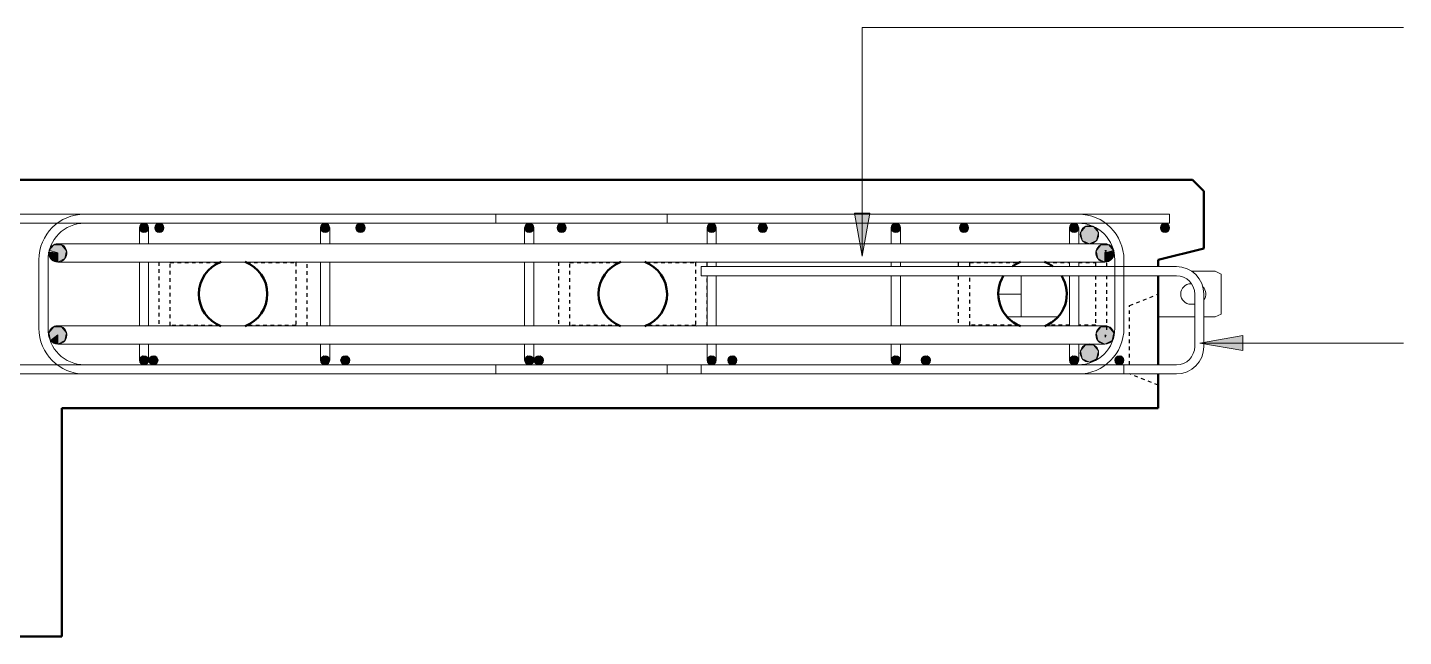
# Model space of a CAD drawing. Header units: millimetres. Extents: x -1228 to 17985, y -2296 to 18684.
# Drawn here: x 11944 to 13148, y 17735 to 18269 of the extents above; entities that cross this region are included whole.
import ezdxf

# ---------------------------------------------------------------- set-up
doc = ezdxf.new("R2010")
doc.units = ezdxf.units.MM
doc.linetypes.add('Dash', pattern=[6.36, 3.18, -3.18])
for name, color, linetype, lineweight in [('A-GENM', 13, 'Continuous', 18), ('A-WALL', 113, 'Continuous', 25), ('A-WALL-HDLN', 110, 'Dash', 25), ('S-RBAR', 171, 'Continuous', 18), ('S-RBAR-IDEN', 171, 'Continuous', 9)]:
    doc.layers.add(name, color=color, linetype=linetype, lineweight=lineweight)

# ---------------------------------------------------------------- blocks, each defined once
blk = doc.blocks.new('RR spread anchor face based - RR-SA-3_0-200-1726827-Elevation Top Copy 2')
at = {"layer": 'A-GENM'}
for p, q in [((2428.8, 18051.4), (2428.8, 18035.4)), ((2428.8, 18051.4), (2428.8, 18035.5)), ((2598.8, 18055.4), (2577.8, 18055.4)), ((2603.8, 18052.9), (2598.8, 18055.4)), ((2603.8, 18017.9), (2603.8, 18052.9)), ((2408.9, 18035.4), (2428.8, 18035.4)), ((2428.8, 18035.4), (2428.8, 18015.4)), ((2428.8, 18035.4), (2428.8, 18015.4)), ((2577.5, 18044.4), (2577.9, 18044.4)), ((2580.8, 18026.4), (2577.5, 18026.4)), ((2428.8, 18015.4), (2417, 18015.4)), ((2428.8, 18015.4), (2460.6, 18015.4)), ((2548.8, 18015.4), (2580.8, 18015.4)), ((2588.8, 18015.4), (2598.8, 18015.4)), ((2598.8, 18015.4), (2603.8, 18017.9))]:
    blk.add_line(p, q, dxfattribs=at)
for centre, start, end in [((2577.5, 18035.4), 90, 270), ((2581.5, 18035.4), 324.8168, 43.7744)]:
    blk.add_arc(centre, 9, start, end, dxfattribs=at)

msp = doc.modelspace()

# ---------------------------------------------------------------- hatches: boundary and pattern name
at = {"layer": 'S-RBAR'}
h = msp.add_hatch(color=256, dxfattribs=at)
edge = h.paths.add_edge_path()
edge.add_arc((12045.7, 18093.4), 4, 0, 360)
for points in [[(12044.5, 18089.6), (12048.9, 18091.1), (12048.9, 18095.8), (12044.5, 18097.2), (12041.7, 18093.4)], [(12057.9, 18089.6), (12062.4, 18091.1), (12062.4, 18095.8), (12057.9, 18097.2), (12055.1, 18093.4)], [(12203.1, 18089.6), (12207.6, 18091.1), (12207.6, 18095.8), (12203.1, 18097.2), (12200.3, 18093.4)], [(12234, 18089.6), (12238.5, 18091.1), (12238.5, 18095.8), (12234, 18097.2), (12231.3, 18093.4)], [(12381.7, 18089.6), (12386.2, 18091.1), (12386.2, 18095.8), (12381.7, 18097.2), (12379, 18093.4)], [(12410.1, 18089.6), (12414.6, 18091.1), (12414.6, 18095.8), (12410.1, 18097.2), (12407.4, 18093.4)], [(12541.6, 18089.6), (12546.1, 18091.1), (12546.1, 18095.8), (12541.6, 18097.2), (12538.8, 18093.4)], [(12586.3, 18089.6), (12590.7, 18091.1), (12590.7, 18095.8), (12586.3, 18097.2), (12583.5, 18093.4), (12585.4, 18090.8)], [(12702.7, 18089.6), (12707.2, 18091.1), (12707.2, 18095.8), (12702.7, 18097.2), (12700, 18093.4)], [(12762.4, 18089.6), (12766.9, 18091.1), (12766.9, 18095.8), (12762.4, 18097.2), (12759.6, 18093.4)], [(12858.9, 18089.6), (12863.3, 18091.1), (12863.3, 18095.8), (12858.9, 18097.2), (12856.1, 18093.4)], [(12938.5, 18089.6), (12943, 18091.1), (12943, 18095.8), (12938.5, 18097.2), (12935.7, 18093.4)], [(12873.5, 18079.4), (12879.7, 18082.4), (12881.3, 18089.2), (12877, 18094.6), (12870, 18094.6), (12865.7, 18089.2), (12867.2, 18082.4), (12871, 18080.6)], [(11970.2, 18063.4), (11976.4, 18066.4), (11978, 18073.2), (11973.6, 18078.6), (11966.7, 18078.6), (11962.8, 18073.7), (11962.6, 18072), (11963.9, 18066.4), (11966, 18065.4)], [(12887.1, 18063.4), (12893.4, 18066.4), (12894.7, 18073.4), (12890.6, 18078.6), (12883.6, 18078.6), (12879.3, 18073.2), (12880.9, 18066.4), (12884, 18064.9)], [(11970.2, 17991.6), (11976.4, 17994.6), (11978, 18001.3), (11973.6, 18006.8), (11966.7, 18006.8), (11962.4, 18001.3), (11963.9, 17994.6), (11966, 17993.5)], [(12887.1, 17991.6), (12893.4, 17994.6), (12894.9, 18001.3), (12890.6, 18006.8), (12883.6, 18006.8), (12879.3, 18001.3), (12880.9, 17994.6), (12884, 17993)], [(12873.5, 17975.7), (12879.7, 17978.7), (12881.3, 17985.5), (12877, 17990.9), (12870, 17990.9), (12865.7, 17985.5), (12867.2, 17978.7)], [(12044.5, 17973.6), (12048.9, 17975.1), (12048.9, 17979.8), (12044.5, 17981.2), (12041.7, 17977.4)], [(12055.3, 17973.6), (12058, 17977.4), (12055.3, 17981.2), (12050.8, 17979.8), (12050.8, 17975.1)], [(12203.1, 17973.6), (12207.6, 17975.1), (12207.6, 17979.8), (12203.1, 17981.2), (12200.3, 17977.4)], [(12223.2, 17973.6), (12225.9, 17977.4), (12223.2, 17981.2), (12218.7, 17979.8), (12218.7, 17975.1)], [(12381.7, 17973.6), (12386.2, 17975.1), (12386.2, 17979.8), (12381.7, 17981.2), (12379, 17977.4)], [(12392.6, 17973.6), (12395.4, 17977.4), (12392.6, 17981.2), (12388.1, 17979.8), (12388.1, 17975.1)], [(12541.6, 17973.6), (12546.1, 17975.1), (12546.1, 17979.8), (12541.6, 17981.2), (12538.8, 17977.4)], [(12562.1, 17973.6), (12564.8, 17977.4), (12562.1, 17981.2), (12557.6, 17979.8), (12557.6, 17975.1)], [(12702.7, 17973.6), (12707.2, 17975.1), (12707.2, 17979.8), (12702.7, 17981.2), (12700, 17977.4)], [(12731.5, 17973.6), (12734.3, 17977.4), (12731.5, 17981.2), (12727.1, 17979.8), (12727.1, 17975.1)], [(12858.9, 17973.6), (12863.3, 17975.1), (12863.3, 17979.8), (12858.9, 17981.2), (12856.1, 17977.4)], [(12901, 17973.6), (12903.7, 17977.4), (12901, 17981.2), (12896.5, 17979.8), (12896.5, 17975.1)]]:
    msp.add_hatch(color=256, dxfattribs=at).paths.add_polyline_path(points)
h = msp.add_hatch(color=256, dxfattribs=at)
edge = h.paths.add_edge_path()
edge.add_arc((12059.1, 18093.4), 4, 0, 360)
h = msp.add_hatch(color=256, dxfattribs=at)
edge = h.paths.add_edge_path()
edge.add_arc((12204.3, 18093.4), 4, 0, 360)
h = msp.add_hatch(color=256, dxfattribs=at)
edge = h.paths.add_edge_path()
edge.add_arc((12235.3, 18093.4), 4, 0, 360)
h = msp.add_hatch(color=256, dxfattribs=at)
edge = h.paths.add_edge_path()
edge.add_arc((12383, 18093.4), 4, 0, 360)
h = msp.add_hatch(color=256, dxfattribs=at)
edge = h.paths.add_edge_path()
edge.add_arc((12411.4, 18093.4), 4, 0, 360)
h = msp.add_hatch(color=256, dxfattribs=at)
edge = h.paths.add_edge_path()
edge.add_arc((12542.8, 18093.4), 4, 0, 360)
h = msp.add_hatch(color=256, dxfattribs=at)
edge = h.paths.add_edge_path()
edge.add_arc((12587.5, 18093.4), 4, 0, 360)
h = msp.add_hatch(color=256, dxfattribs=at)
edge = h.paths.add_edge_path()
edge.add_arc((12704, 18093.4), 4, 0, 360)
h = msp.add_hatch(color=256, dxfattribs=at)
edge = h.paths.add_edge_path()
edge.add_arc((12763.6, 18093.4), 4, 0, 360)
h = msp.add_hatch(color=256, dxfattribs=at)
edge = h.paths.add_edge_path()
edge.add_arc((12860.1, 18093.4), 4, 0, 360)
h = msp.add_hatch(color=256, dxfattribs=at)
edge = h.paths.add_edge_path()
edge.add_arc((12873.5, 18087.4), 8, 0, 360)
h = msp.add_hatch(color=256, dxfattribs=at)
edge = h.paths.add_edge_path()
edge.add_arc((12939.7, 18093.4), 4, 0, 360)
h = msp.add_hatch(color=256, dxfattribs=at)
edge = h.paths.add_edge_path()
edge.add_arc((11970.2, 18071.4), 8, 175.6501, 270)
edge.add_line((11970.2, 18063.4), (11970.2, 18071.4))
edge.add_line((11970.2, 18071.4), (11962.2, 18072))
h = msp.add_hatch(color=256, dxfattribs=at)
edge = h.paths.add_edge_path()
edge.add_arc((11970.2, 18071.4), 8, 270, 521.9091)
edge.add_line((11962.5, 18073.9), (11970.2, 18071.4))
edge.add_line((11970.2, 18071.4), (11970.2, 18063.4))
h = msp.add_hatch(color=256, dxfattribs=at)
edge = h.paths.add_edge_path()
edge.add_arc((12887.1, 18071.4), 8, 15.5383, 270)
edge.add_line((12887.1, 18063.4), (12887.1, 18071.4))
edge.add_line((12887.1, 18071.4), (12894.8, 18073.5))
h = msp.add_hatch(color=256, dxfattribs=at)
edge = h.paths.add_edge_path()
edge.add_arc((12887.1, 18071.4), 8, 270, 368.8793)
edge.add_line((12895, 18072.6), (12887.1, 18071.4))
edge.add_line((12887.1, 18071.4), (12887.1, 18063.4))
h = msp.add_hatch(color=256, dxfattribs=at)
edge = h.paths.add_edge_path()
edge.add_arc((11970.2, 17999.6), 8, 270, 578.4878)
edge.add_line((11963.9, 17994.6), (11970.2, 17999.6))
edge.add_line((11970.2, 17999.6), (11970.2, 17991.6))
h = msp.add_hatch(color=256, dxfattribs=at)
edge = h.paths.add_edge_path()
edge.add_arc((11970.2, 17999.6), 8, 218.5924, 270)
edge.add_line((11970.2, 17991.6), (11970.2, 17999.6))
edge.add_line((11970.2, 17999.6), (11963.9, 17994.6))
h = msp.add_hatch(color=256, dxfattribs=at)
edge = h.paths.add_edge_path()
edge.add_arc((12887.1, 17999.6), 8, 0, 360)
h = msp.add_hatch(color=256, dxfattribs=at)
edge = h.paths.add_edge_path()
edge.add_arc((12873.5, 17983.7), 8, 0, 360)
h = msp.add_hatch(color=256, dxfattribs=at)
edge = h.paths.add_edge_path()
edge.add_arc((12045.7, 17977.4), 4, 0, 360)
h = msp.add_hatch(color=256, dxfattribs=at)
edge = h.paths.add_edge_path()
edge.add_arc((12054, 17977.4), 4, 0, 360)
h = msp.add_hatch(color=256, dxfattribs=at)
edge = h.paths.add_edge_path()
edge.add_arc((12204.3, 17977.4), 4, 0, 360)
h = msp.add_hatch(color=256, dxfattribs=at)
edge = h.paths.add_edge_path()
edge.add_arc((12221.9, 17977.4), 4, 0, 360)
h = msp.add_hatch(color=256, dxfattribs=at)
edge = h.paths.add_edge_path()
edge.add_arc((12383, 17977.4), 4, 0, 360)
h = msp.add_hatch(color=256, dxfattribs=at)
edge = h.paths.add_edge_path()
edge.add_arc((12391.4, 17977.4), 4, 0, 360)
h = msp.add_hatch(color=256, dxfattribs=at)
edge = h.paths.add_edge_path()
edge.add_arc((12542.8, 17977.4), 4, 0, 360)
h = msp.add_hatch(color=256, dxfattribs=at)
edge = h.paths.add_edge_path()
edge.add_arc((12560.8, 17977.4), 4, 0, 360)
h = msp.add_hatch(color=256, dxfattribs=at)
edge = h.paths.add_edge_path()
edge.add_arc((12704, 17977.4), 4, 0, 360)
h = msp.add_hatch(color=256, dxfattribs=at)
edge = h.paths.add_edge_path()
edge.add_arc((12730.3, 17977.4), 4, 0, 360)
h = msp.add_hatch(color=256, dxfattribs=at)
edge = h.paths.add_edge_path()
edge.add_arc((12860.1, 17977.4), 4, 0, 360)
h = msp.add_hatch(color=256, dxfattribs=at)
edge = h.paths.add_edge_path()
edge.add_arc((12899.7, 17977.4), 4, 0, 360)
at = {"layer": 'S-RBAR-IDEN'}
for points in [[(12674.5, 18068.6), (12681.1, 18106.1), (12667.9, 18106.1)], [(12970.3, 17992.4), (13007.8, 17985.8), (13007.8, 17999)]]:
    msp.add_hatch(color=256, dxfattribs=at).paths.add_polyline_path(points)

# ---------------------------------------------------------------- linework, layer by layer
at = {"layer": 'A-WALL', "lineweight": 50}
for p, q in [((12963.7, 18135.4), (11483.7, 18135.4)), ((12973.7, 18125.4), (12963.7, 18135.4)), ((12973.7, 18075.4), (12973.7, 18125.4)), ((12933.7, 18065.4), (12973.7, 18075.4)), ((12933.7, 18059.4), (12933.7, 18065.4)), ((12933.7, 17973.4), (12933.7, 18051.4)), ((12933.7, 17935.4), (12933.7, 17965.4)), ((11973.7, 17935.4), (12933.7, 17935.4)), ((11973.7, 17735.4), (11973.7, 17935.4)), ((11473.7, 17735.4), (11973.7, 17735.4))]:
    msp.add_line(p, q, dxfattribs=at)
for centre, start, end in [((12123.7, 18035.4), 110.4585, 249.2485), ((12123.7, 18035.4), 290.7515, 69.5415), ((12473.7, 18035.4), 110.4585, 249.2485), ((12473.7, 18035.4), 290.7515, 69.5415), ((12823.7, 18035.4), 110.4585, 126), ((12823.7, 18035.4), 54, 69.5415), ((12823.7, 18035.4), 147.5159, 249.2485), ((12823.7, 18035.4), 290.7515, 32.4841)]:
    msp.add_arc(centre, 30, start, end, dxfattribs=at)
at = {"layer": 'A-WALL-HDLN'}
for p, q in [((12888.4, 18073.1), (12887.1, 18073.1)), ((12888.3, 18072.7), (12887.1, 18071.4)), ((12058.7, 18063.4), (12058.7, 18007.6)), ((12068.7, 18062.9), (12068.3, 18063.4)), ((12068.7, 18062.9), (12111.8, 18062.9)), ((12068.7, 18007.9), (12068.7, 18062.9)), ((12135.7, 18062.9), (12178.7, 18062.9)), ((12179.2, 18063.4), (12178.7, 18062.9)), ((12178.7, 18062.9), (12178.7, 18007.9)), ((12188.7, 18007.6), (12188.7, 18063.4)), ((12408.7, 18063.4), (12408.7, 18007.6)), ((12418.7, 18062.9), (12418.3, 18063.4)), ((12418.7, 18062.9), (12461.8, 18062.9)), ((12418.7, 18007.9), (12418.7, 18062.9)), ((12485.7, 18062.9), (12528.7, 18062.9)), ((12529.2, 18063.4), (12528.7, 18062.9)), ((12528.7, 18062.9), (12528.7, 18007.9)), ((12538.7, 18059.4), (12538.7, 18063.4)), ((12758.7, 18063.4), (12758.7, 18059.4)), ((12768.7, 18063.1), (12768.4, 18063.4)), ((12768.7, 18063.1), (12812.1, 18063.1)), ((12768.7, 18059.4), (12768.7, 18063.1)), ((12835.4, 18063.1), (12856.1, 18063.1)), ((12864.1, 18063.1), (12878.7, 18063.1)), ((12879.1, 18063.4), (12878.7, 18063.1)), ((12878.7, 18063.1), (12878.7, 18059.4)), ((12888.7, 18059.4), (12888.7, 18063.6)), ((12538.7, 18007.6), (12538.7, 18051.4)), ((12758.7, 18051.4), (12758.7, 18007.6)), ((12768.7, 18008.1), (12768.7, 18051.4)), ((12878.7, 18051.4), (12878.7, 18008.1)), ((12888.7, 18003.9), (12888.7, 18051.4)), ((12908.7, 18025.4), (12933.7, 18035.4)), ((12908.7, 17973.4), (12908.7, 18025.4)), ((12068.7, 18007.9), (12068.4, 18007.6)), ((12111.8, 18007.9), (12068.7, 18007.9)), ((12178.7, 18007.9), (12135.7, 18007.9)), ((12178.7, 18007.9), (12179.1, 18007.6)), ((12418.7, 18007.9), (12418.4, 18007.6)), ((12461.8, 18007.9), (12418.7, 18007.9)), ((12528.7, 18007.9), (12485.7, 18007.9)), ((12528.7, 18007.9), (12529.1, 18007.6)), ((12768.7, 18008.1), (12768.2, 18007.6)), ((12811.5, 18008.1), (12768.7, 18008.1)), ((12856.1, 18008.1), (12836, 18008.1)), ((12878.7, 18008.1), (12864.1, 18008.1)), ((12878.7, 18008.1), (12879.3, 18007.6)), ((12887.1, 17999.7), (12888.1, 17998.7)), ((12887.1, 17998.1), (12888, 17998.1)), ((12933.7, 17955.5), (12908.7, 17965.4))]:
    msp.add_line(p, q, dxfattribs=at)
at = {"layer": 'S-RBAR'}
for p, q in [((11513.7, 18105.4), (12943.7, 18105.4)), ((11513.7, 18097.4), (12943.7, 18097.4)), ((12353.7, 18105.4), (11993.7, 18105.4)), ((12353.7, 18097.4), (11993.7, 18097.4)), ((12044.5, 18097.2), (12041.7, 18093.4)), ((12048.9, 18095.8), (12044.5, 18097.2)), ((12048.9, 18091.1), (12048.9, 18095.8)), ((12057.9, 18097.2), (12055.1, 18093.4)), ((12062.4, 18095.8), (12057.9, 18097.2)), ((12062.4, 18091.1), (12062.4, 18095.8)), ((12203.1, 18097.2), (12200.3, 18093.4)), ((12207.6, 18095.8), (12203.1, 18097.2)), ((12207.6, 18091.1), (12207.6, 18095.8)), ((12234, 18097.2), (12231.3, 18093.4)), ((12238.5, 18095.8), (12234, 18097.2)), ((12238.5, 18091.1), (12238.5, 18095.8)), ((12353.7, 18105.4), (12353.7, 18097.4)), ((12381.7, 18097.2), (12379, 18093.4)), ((12386.2, 18095.8), (12381.7, 18097.2)), ((12386.2, 18091.1), (12386.2, 18095.8)), ((12410.1, 18097.2), (12407.4, 18093.4)), ((12414.6, 18095.8), (12410.1, 18097.2)), ((12414.6, 18091.1), (12414.6, 18095.8)), ((12503.7, 18105.4), (12863.7, 18105.4)), ((12503.7, 18097.4), (12503.7, 18105.4)), ((12503.7, 18097.4), (12863.7, 18097.4)), ((12541.6, 18097.2), (12538.8, 18093.4)), ((12546.1, 18095.8), (12541.6, 18097.2)), ((12546.1, 18091.1), (12546.1, 18095.8)), ((12586.3, 18097.2), (12583.5, 18093.4)), ((12590.7, 18095.8), (12586.3, 18097.2)), ((12590.7, 18091.1), (12590.7, 18095.8)), ((12702.7, 18097.2), (12700, 18093.4)), ((12707.2, 18095.8), (12702.7, 18097.2)), ((12707.2, 18091.1), (12707.2, 18095.8)), ((12762.4, 18097.2), (12759.6, 18093.4)), ((12766.9, 18095.8), (12762.4, 18097.2)), ((12766.9, 18091.1), (12766.9, 18095.8)), ((12858.9, 18097.2), (12856.1, 18093.4)), ((12863.3, 18095.8), (12858.9, 18097.2)), ((12863.3, 18091.1), (12863.3, 18095.8)), ((12938.5, 18097.2), (12935.7, 18093.4)), ((12943, 18095.8), (12938.5, 18097.2)), ((12943, 18091.1), (12943, 18095.8)), ((12943.7, 18097.4), (12943.7, 18105.4)), ((12041.7, 18093.4), (12041.7, 18079.6)), ((12041.7, 18093.4), (12044.5, 18089.6)), ((12044.5, 18089.6), (12048.9, 18091.1)), ((12049.7, 18093.4), (12049.7, 18079.6)), ((12055.1, 18093.4), (12057.9, 18089.6)), ((12057.9, 18089.6), (12062.4, 18091.1)), ((12200.3, 18093.4), (12200.3, 18079.6)), ((12200.3, 18093.4), (12203.1, 18089.6)), ((12203.1, 18089.6), (12207.6, 18091.1)), ((12208.3, 18093.4), (12208.3, 18079.6)), ((12231.3, 18093.4), (12234, 18089.6)), ((12234, 18089.6), (12238.5, 18091.1)), ((12379, 18093.4), (12379, 18079.6)), ((12379, 18093.4), (12381.7, 18089.6)), ((12381.7, 18089.6), (12386.2, 18091.1)), ((12387, 18093.4), (12387, 18079.6)), ((12407.4, 18093.4), (12410.1, 18089.6)), ((12410.1, 18089.6), (12414.6, 18091.1)), ((12538.8, 18093.4), (12538.8, 18079.6)), ((12538.8, 18093.4), (12541.6, 18089.6)), ((12541.6, 18089.6), (12546.1, 18091.1)), ((12546.8, 18093.4), (12546.8, 18079.6)), ((12583.5, 18093.4), (12585.4, 18090.8)), ((12585.4, 18090.8), (12586.3, 18089.6)), ((12586.3, 18089.6), (12590.7, 18091.1)), ((12700, 18093.4), (12700, 18079.6)), ((12700, 18093.4), (12702.7, 18089.6)), ((12702.7, 18089.6), (12707.2, 18091.1)), ((12708, 18093.4), (12708, 18079.6)), ((12759.6, 18093.4), (12762.4, 18089.6)), ((12762.4, 18089.6), (12766.9, 18091.1)), ((12856.1, 18093.4), (12856.1, 18079.6)), ((12856.1, 18093.4), (12858.9, 18089.6)), ((12858.9, 18089.6), (12863.3, 18091.1)), ((12864.1, 18093.4), (12864.1, 18079.6)), ((12870, 18094.6), (12865.7, 18089.2)), ((12865.7, 18089.2), (12867.2, 18082.4)), ((12877, 18094.6), (12870, 18094.6)), ((12881.3, 18089.2), (12877, 18094.6)), ((12879.7, 18082.4), (12881.3, 18089.2)), ((12935.7, 18093.4), (12938.5, 18089.6)), ((12938.5, 18089.6), (12943, 18091.1)), ((11970.2, 18071.4), (11962.2, 18072)), ((11962.5, 18073.9), (11970.2, 18071.4)), ((11962.8, 18073.7), (11962.6, 18072)), ((11962.6, 18072), (11963.9, 18066.4)), ((11966.7, 18078.6), (11962.8, 18073.7)), ((11973.6, 18078.6), (11966.7, 18078.6)), ((11970.2, 18079.4), (12025.7, 18079.4)), ((11970.2, 18071.4), (11970.2, 18063.4)), ((11970.2, 18063.4), (11970.2, 18071.4)), ((11978, 18073.2), (11973.6, 18078.6)), ((11976.4, 18066.4), (11978, 18073.2)), ((12025.7, 18079.4), (12831.6, 18079.4)), ((12831.6, 18079.4), (12887.1, 18079.4)), ((12867.2, 18082.4), (12871, 18080.6)), ((12871, 18080.6), (12873.5, 18079.4)), ((12873.5, 18079.4), (12879.7, 18082.4)), ((12883.6, 18078.6), (12879.3, 18073.2)), ((12879.3, 18073.2), (12880.9, 18066.4)), ((12890.6, 18078.6), (12883.6, 18078.6)), ((12887.1, 18071.4), (12894.8, 18073.5)), ((12895, 18072.6), (12887.1, 18071.4)), ((12887.1, 18071.4), (12887.1, 18063.4)), ((12887.1, 18063.4), (12887.1, 18071.4)), ((12894.7, 18073.4), (12890.6, 18078.6)), ((12893.4, 18066.4), (12894.7, 18073.4)), ((11953.7, 18065.4), (11953.7, 18005.4)), ((11961.7, 18065.4), (11961.7, 18005.4)), ((11963.9, 18066.4), (11966, 18065.4)), ((11966, 18065.4), (11970.2, 18063.4)), ((11970.2, 18063.4), (11976.4, 18066.4)), ((11970.2, 18063.4), (12025.7, 18063.4)), ((12025.7, 18063.4), (12831.6, 18063.4)), ((12041.7, 18063.4), (12041.7, 18057.4)), ((12049.7, 18063.4), (12049.7, 18057.4)), ((12200.3, 18063.4), (12200.3, 18057.4)), ((12208.3, 18063.4), (12208.3, 18057.4)), ((12379, 18063.4), (12379, 18057.4)), ((12387, 18063.4), (12387, 18057.4)), ((12533.7, 18059.4), (12949.7, 18059.4)), ((12533.7, 18051.4), (12533.7, 18059.4)), ((12538.8, 18063.4), (12538.8, 18059.5)), ((12546.8, 18063.4), (12546.8, 18059.5)), ((12700, 18063.4), (12700, 18059.5)), ((12708, 18063.4), (12708, 18059.5)), ((12831.6, 18063.4), (12887.1, 18063.4)), ((12856.1, 18063.4), (12856.1, 18059.5)), ((12864.1, 18063.4), (12864.1, 18059.5)), ((12880.9, 18066.4), (12884, 18064.9)), ((12884, 18064.9), (12887.1, 18063.4)), ((12887.1, 18063.4), (12893.4, 18066.4)), ((12895.7, 18065.4), (12895.7, 18005.4)), ((12903.7, 18065.4), (12903.7, 18005.4)), ((12041.7, 18057.4), (12041.7, 18013.4)), ((12049.7, 18057.4), (12049.7, 18013.4)), ((12200.3, 18057.4), (12200.3, 18013.4)), ((12208.3, 18057.4), (12208.3, 18013.4)), ((12379, 18057.4), (12379, 18013.4)), ((12387, 18057.4), (12387, 18013.4)), ((12533.7, 18051.4), (12949.7, 18051.4)), ((12538.8, 18051.4), (12538.8, 18013.4)), ((12546.8, 18051.4), (12546.8, 18013.4)), ((12700, 18051.4), (12700, 18013.4)), ((12708, 18051.4), (12708, 18013.4)), ((12856.1, 18051.4), (12856.1, 18013.4)), ((12864.1, 18051.4), (12864.1, 18013.4)), ((12965.7, 18035.4), (12965.7, 17989.4)), ((12973.7, 18035.4), (12973.7, 17989.4)), ((12041.7, 18013.4), (12041.7, 18007.5)), ((12049.7, 18013.4), (12049.7, 18007.5)), ((12200.3, 18013.4), (12200.3, 18007.5)), ((12208.3, 18013.4), (12208.3, 18007.5)), ((12379, 18013.4), (12379, 18007.5)), ((12387, 18013.4), (12387, 18007.5)), ((12538.8, 18013.4), (12538.8, 18007.5)), ((12546.8, 18013.4), (12546.8, 18007.5)), ((12700, 18013.4), (12700, 18007.5)), ((12708, 18013.4), (12708, 18007.5)), ((12856.1, 18013.4), (12856.1, 18007.5)), ((12864.1, 18013.4), (12864.1, 18007.5)), ((11966.7, 18006.8), (11962.4, 18001.3)), ((11962.4, 18001.3), (11963.9, 17994.6)), ((11963.9, 17994.6), (11970.2, 17999.6)), ((11970.2, 17999.6), (11963.9, 17994.6)), ((11973.6, 18006.8), (11966.7, 18006.8)), ((11970.2, 18007.6), (12025.7, 18007.6)), ((11970.2, 17999.6), (11970.2, 17991.6)), ((11970.2, 17991.6), (11970.2, 17999.6)), ((11978, 18001.3), (11973.6, 18006.8)), ((11976.4, 17994.6), (11978, 18001.3)), ((12025.7, 18007.6), (12831.6, 18007.6)), ((12831.6, 18007.6), (12887.1, 18007.6)), ((12883.6, 18006.8), (12879.3, 18001.3)), ((12879.3, 18001.3), (12880.9, 17994.6)), ((12890.6, 18006.8), (12883.6, 18006.8)), ((12894.9, 18001.3), (12890.6, 18006.8)), ((12893.4, 17994.6), (12894.9, 18001.3)), ((11963.9, 17994.6), (11966, 17993.5)), ((11966, 17993.5), (11970.2, 17991.6)), ((11970.2, 17991.6), (11976.4, 17994.6)), ((11970.2, 17991.6), (12025.7, 17991.6)), ((12025.7, 17991.6), (12831.6, 17991.6)), ((12041.7, 17991.4), (12041.7, 17977.4)), ((12049.7, 17991.4), (12049.7, 17977.4)), ((12200.3, 17991.4), (12200.3, 17977.4)), ((12208.3, 17991.4), (12208.3, 17977.4)), ((12379, 17991.4), (12379, 17977.4)), ((12387, 17991.4), (12387, 17977.4)), ((12538.8, 17991.4), (12538.8, 17977.4)), ((12546.8, 17991.4), (12546.8, 17977.4)), ((12700, 17991.4), (12700, 17977.4)), ((12708, 17991.4), (12708, 17977.4)), ((12831.6, 17991.6), (12887.1, 17991.6)), ((12856.1, 17991.4), (12856.1, 17977.4)), ((12864.1, 17991.4), (12864.1, 17977.4)), ((12870, 17990.9), (12865.7, 17985.5)), ((12877, 17990.9), (12870, 17990.9)), ((12881.3, 17985.5), (12877, 17990.9)), ((12880.9, 17994.6), (12884, 17993)), ((12884, 17993), (12887.1, 17991.6)), ((12887.1, 17991.6), (12893.4, 17994.6)), ((12044.5, 17981.2), (12041.7, 17977.4)), ((12041.7, 17977.4), (12044.5, 17973.6)), ((12048.9, 17979.8), (12044.5, 17981.2)), ((12044.5, 17973.6), (12048.9, 17975.1)), ((12048.9, 17975.1), (12048.9, 17979.8)), ((12055.3, 17981.2), (12050.8, 17979.8)), ((12050.8, 17979.8), (12050.8, 17975.1)), ((12050.8, 17975.1), (12055.3, 17973.6)), ((12058, 17977.4), (12055.3, 17981.2)), ((12055.3, 17973.6), (12058, 17977.4)), ((12203.1, 17981.2), (12200.3, 17977.4)), ((12200.3, 17977.4), (12203.1, 17973.6)), ((12207.6, 17979.8), (12203.1, 17981.2)), ((12203.1, 17973.6), (12207.6, 17975.1)), ((12207.6, 17975.1), (12207.6, 17979.8)), ((12223.2, 17981.2), (12218.7, 17979.8)), ((12218.7, 17979.8), (12218.7, 17975.1)), ((12218.7, 17975.1), (12223.2, 17973.6)), ((12225.9, 17977.4), (12223.2, 17981.2)), ((12223.2, 17973.6), (12225.9, 17977.4)), ((12381.7, 17981.2), (12379, 17977.4)), ((12379, 17977.4), (12381.7, 17973.6)), ((12386.2, 17979.8), (12381.7, 17981.2)), ((12381.7, 17973.6), (12386.2, 17975.1)), ((12386.2, 17975.1), (12386.2, 17979.8)), ((12392.6, 17981.2), (12388.1, 17979.8)), ((12388.1, 17979.8), (12388.1, 17975.1)), ((12388.1, 17975.1), (12392.6, 17973.6)), ((12395.4, 17977.4), (12392.6, 17981.2)), ((12392.6, 17973.6), (12395.4, 17977.4)), ((12541.6, 17981.2), (12538.8, 17977.4)), ((12538.8, 17977.4), (12541.6, 17973.6)), ((12546.1, 17979.8), (12541.6, 17981.2)), ((12541.6, 17973.6), (12546.1, 17975.1)), ((12546.1, 17975.1), (12546.1, 17979.8)), ((12562.1, 17981.2), (12557.6, 17979.8)), ((12557.6, 17979.8), (12557.6, 17975.1)), ((12557.6, 17975.1), (12562.1, 17973.6)), ((12564.8, 17977.4), (12562.1, 17981.2)), ((12562.1, 17973.6), (12564.8, 17977.4)), ((12702.7, 17981.2), (12700, 17977.4)), ((12700, 17977.4), (12702.7, 17973.6)), ((12707.2, 17979.8), (12702.7, 17981.2)), ((12702.7, 17973.6), (12707.2, 17975.1)), ((12707.2, 17975.1), (12707.2, 17979.8)), ((12731.5, 17981.2), (12727.1, 17979.8)), ((12727.1, 17979.8), (12727.1, 17975.1)), ((12727.1, 17975.1), (12731.5, 17973.6)), ((12734.3, 17977.4), (12731.5, 17981.2)), ((12731.5, 17973.6), (12734.3, 17977.4)), ((12858.9, 17981.2), (12856.1, 17977.4)), ((12856.1, 17977.4), (12858.9, 17973.6)), ((12863.3, 17979.8), (12858.9, 17981.2)), ((12858.9, 17973.6), (12863.3, 17975.1)), ((12863.3, 17975.1), (12863.3, 17979.8)), ((12865.7, 17985.5), (12867.2, 17978.7)), ((12867.2, 17978.7), (12873.5, 17975.7)), ((12873.5, 17975.7), (12879.7, 17978.7)), ((12879.7, 17978.7), (12881.3, 17985.5)), ((12901, 17981.2), (12896.5, 17979.8)), ((12896.5, 17979.8), (12896.5, 17975.1)), ((12896.5, 17975.1), (12901, 17973.6)), ((12903.7, 17977.4), (12901, 17981.2)), ((12901, 17973.6), (12903.7, 17977.4)), ((11553.7, 17973.4), (12903.7, 17973.4)), ((11553.7, 17965.4), (12903.7, 17965.4)), ((11993.7, 17973.4), (12353.7, 17973.4)), ((11993.7, 17965.4), (12353.7, 17965.4)), ((12353.7, 17965.4), (12353.7, 17973.4)), ((12863.7, 17973.4), (12503.7, 17973.4)), ((12503.7, 17973.4), (12503.7, 17965.4)), ((12863.7, 17965.4), (12503.7, 17965.4)), ((12949.7, 17973.4), (12533.7, 17973.4)), ((12533.7, 17973.4), (12533.7, 17965.4)), ((12949.7, 17965.4), (12533.7, 17965.4)), ((12903.7, 17965.4), (12903.7, 17973.4))]:
    msp.add_line(p, q, dxfattribs=at)
for centre, radius in [((12045.7, 18093.4), 4), ((12059.1, 18093.4), 4), ((12204.3, 18093.4), 4), ((12235.3, 18093.4), 4), ((12383, 18093.4), 4), ((12411.4, 18093.4), 4), ((12542.8, 18093.4), 4), ((12587.5, 18093.4), 4), ((12704, 18093.4), 4), ((12763.6, 18093.4), 4), ((12860.1, 18093.4), 4), ((12873.5, 18087.4), 8), ((12939.7, 18093.4), 4), ((12887.1, 17999.6), 8), ((12873.5, 17983.7), 8), ((12045.7, 17977.4), 4), ((12054, 17977.4), 4), ((12204.3, 17977.4), 4), ((12221.9, 17977.4), 4), ((12383, 17977.4), 4), ((12391.4, 17977.4), 4), ((12542.8, 17977.4), 4), ((12560.8, 17977.4), 4), ((12704, 17977.4), 4), ((12730.3, 17977.4), 4), ((12860.1, 17977.4), 4), ((12899.7, 17977.4), 4)]:
    msp.add_circle(centre, radius, dxfattribs=at)
for centre, radius, start, end in [((11993.7, 18065.4), 40, 90, 180), ((11993.7, 18065.4), 32, 90, 180), ((12045.7, 18093.4), 4, 0, 180), ((12204.3, 18093.4), 4, 0, 180), ((12383, 18093.4), 4, 0, 180), ((12542.8, 18093.4), 4, 0, 180), ((12704, 18093.4), 4, 0, 180), ((12860.1, 18093.4), 4, 0, 180), ((12863.7, 18065.4), 40, 0, 90), ((12863.7, 18065.4), 32, 0, 90), ((11970.2, 18071.4), 8, 175.6501, 270), ((11970.2, 18071.4), 8, 270, 161.9091), ((11970.2, 18071.4), 8, 90, 142.4336), ((12887.1, 18071.4), 8, 15.5383, 270), ((12887.1, 18071.4), 8, 32.0663, 90), ((12887.1, 18071.4), 8, 270, 8.8793), ((11970.2, 18071.4), 8, 190.1563, 270), ((12887.1, 18071.4), 8, 270, 355.746), ((12949.7, 18035.4), 24, 0, 90), ((12949.7, 18035.4), 16, 0, 90), ((11993.7, 18005.4), 40, 180, 270), ((11993.7, 18005.4), 32, 180, 270), ((11970.2, 17999.6), 8, 270, 218.4878), ((11970.2, 17999.6), 8, 90, 170.0949), ((12863.7, 18005.4), 32, 270, 0), ((12863.7, 18005.4), 40, 270, 0), ((12887.1, 17999.6), 8, 4.0028, 90), ((11970.2, 17999.6), 8, 216.8298, 270), ((11970.2, 17999.6), 8, 218.5924, 270), ((12887.1, 17999.6), 8, 270, 328.6703), ((12949.7, 17989.4), 16, 270, 0), ((12949.7, 17989.4), 24, 270, 360), ((12045.7, 17977.4), 4, 180, 0), ((12204.3, 17977.4), 4, 180, 0), ((12383, 17977.4), 4, 180, 0), ((12542.8, 17977.4), 4, 180, 0), ((12704, 17977.4), 4, 180, 0), ((12860.1, 17977.4), 4, 180, 0)]:
    msp.add_arc(centre, radius, start, end, dxfattribs=at)
at = {"layer": 'S-RBAR-IDEN'}
for p, q in [((12674.5, 18268.8), (13148.5, 18268.8)), ((12674.5, 18068.6), (12674.5, 18268.8)), ((12681.1, 18106.1), (12667.9, 18106.1)), ((12667.9, 18106.1), (12674.5, 18068.6)), ((12674.5, 18068.6), (12681.1, 18106.1)), ((13007.8, 17999), (12970.3, 17992.4)), ((13007.8, 17985.8), (13007.8, 17999)), ((12970.3, 17992.4), (13007.8, 17985.8)), ((12970.3, 17992.4), (13148.5, 17992.4))]:
    msp.add_line(p, q, dxfattribs=at)

# ---------------------------------------------------------------- block references
at = {"layer": 'A-GENM'}
msp.add_blockref('RR spread anchor face based - RR-SA-3_0-200-1726827-Elevation Top Copy 2', (10384.9, 0), dxfattribs=at)

doc.saveas('drawing.dxf')
